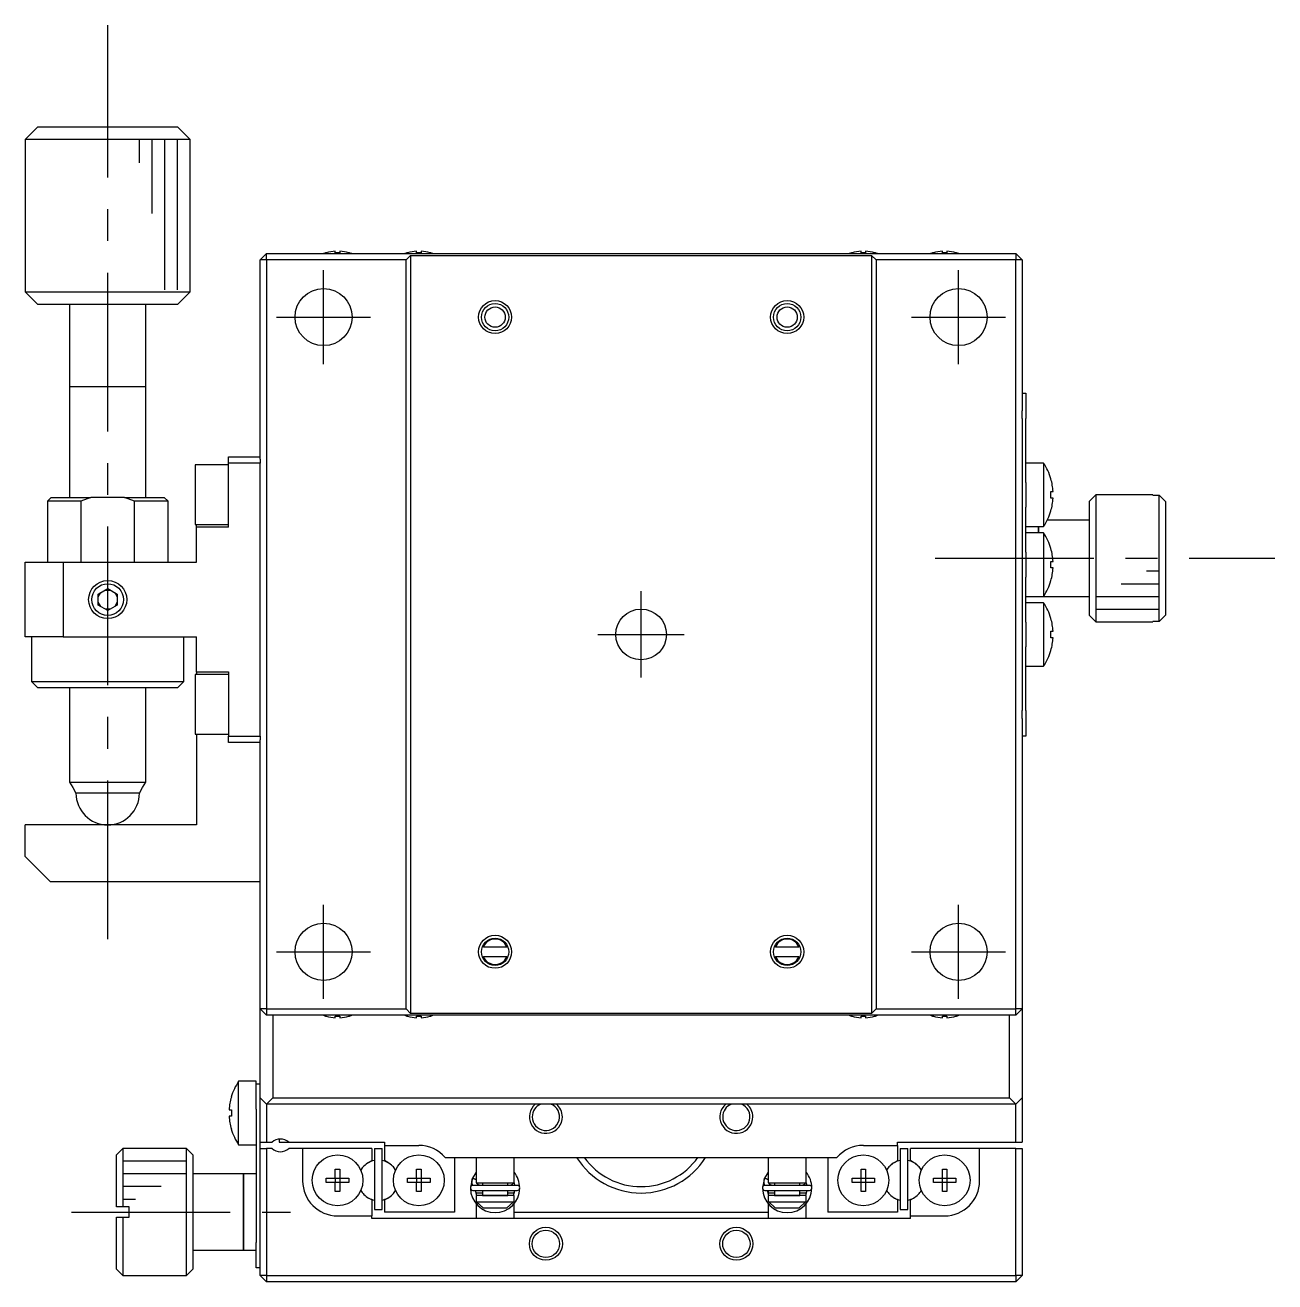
# Model space of a CAD drawing. Extents: x -216 to 381, y 30 to 513.
# Drawn here: x 282.6 to 381, y 233.8 to 332.8 of the extents above; entities that cross this region are included whole.
import ezdxf

# ---------------------------------------------------------------- set-up
doc = ezdxf.new("R2010")
doc.units = 0
doc.header["$LTSCALE"] = 10
doc.linetypes.add('CENTER', pattern=[2, 1.25, -0.25, 0.25, -0.25])
doc.layers.get('0').update_dxf_attribs({"linetype": 'CONTINUOUS'})
doc.layers.add('CENTER', color=1, linetype='CENTER')

msp = doc.modelspace()

# ---------------------------------------------------------------- linework, layer by layer
at = {"color": 7, "linetype": 'CONTINUOUS'}
for p, q in [((283.636778, 324.799082), (282.636778, 323.799082)), ((283.636778, 324.799082), (294.636778, 324.799082)), ((295.636778, 323.799082), (294.636778, 324.799082)), ((295.636778, 323.799082), (282.636778, 323.799082)), ((282.636778, 323.799082), (282.636778, 311.799082)), ((295.636778, 311.799082), (295.636778, 323.799082)), ((306.350416, 314.868604), (306.348162, 314.873227)), ((307.056778, 314.868604), (307.056778, 314.988941)), ((307.416778, 314.868604), (307.056778, 314.868604)), ((307.416778, 314.988941), (307.416778, 314.868604)), ((308.125394, 314.873227), (308.123139, 314.868604)), ((312.750416, 314.868604), (312.748162, 314.873227)), ((313.456778, 314.868604), (313.456778, 314.988941)), ((313.816778, 314.868604), (313.456778, 314.868604)), ((313.816778, 314.988941), (313.816778, 314.868604)), ((314.525394, 314.873227), (314.523139, 314.868604)), ((347.750416, 314.868604), (347.748162, 314.873227)), ((348.456778, 314.868604), (348.456778, 314.988941)), ((348.816778, 314.868604), (348.456778, 314.868604)), ((348.816778, 314.988941), (348.816778, 314.868604)), ((349.525394, 314.873227), (349.523139, 314.868604)), ((354.150416, 314.868604), (354.148162, 314.873227)), ((354.856778, 314.868604), (354.856778, 314.988941)), ((355.216778, 314.868604), (354.856778, 314.868604)), ((355.216778, 314.988941), (355.216778, 314.868604)), ((355.925394, 314.873227), (355.923139, 314.868604)), ((301.636778, 314.799082), (301.136778, 314.299082)), ((301.636778, 314.299082), (301.136778, 314.299082)), ((301.136778, 298.599082), (301.136778, 314.299082)), ((301.636778, 314.799082), (360.636778, 314.799083)), ((301.636778, 314.299082), (301.636778, 314.799082)), ((312.636778, 314.299082), (301.636778, 314.299082)), ((301.636778, 314.299082), (301.636778, 255.299082)), ((312.636778, 314.299082), (312.986778, 314.649082)), ((312.636778, 255.299082), (312.636778, 314.299082)), ((312.986778, 314.649082), (349.286778, 314.649083)), ((312.986778, 314.649082), (312.986778, 254.949082)), ((349.286778, 314.649083), (349.636778, 314.299083)), ((349.286778, 314.649083), (349.286778, 254.949083)), ((360.636778, 314.299083), (349.636778, 314.299083)), ((349.636778, 314.299083), (349.636778, 255.299083)), ((360.636778, 314.799083), (360.636778, 314.299083)), ((361.136778, 314.299083), (360.636778, 314.799083)), ((360.636778, 255.299083), (360.636778, 314.299083)), ((361.136778, 314.299083), (360.636778, 314.299083)), ((361.136778, 314.299083), (361.136778, 302.423582)), ((282.636778, 311.799082), (282.637044, 311.799082)), ((282.636778, 311.799082), (283.636778, 310.799082)), ((282.637044, 311.799082), (295.636778, 311.799082)), ((294.636778, 310.799082), (295.636778, 311.799082)), ((294.636778, 310.799082), (283.637003, 310.799082)), ((286.136778, 310.799082), (286.136778, 304.299082)), ((292.136778, 304.299082), (292.136778, 310.799082)), ((292.136783, 304.299082), (286.136773, 304.299082)), ((286.136778, 304.304082), (286.136778, 304.299082)), ((286.136778, 304.299082), (286.136778, 304.294082)), ((286.136778, 304.299082), (286.136778, 295.599102)), ((292.136778, 304.299082), (292.136778, 304.304082)), ((292.136778, 304.294082), (292.136778, 304.299082)), ((292.136778, 295.599102), (292.136778, 304.299082)), ((361.136778, 303.799083), (361.436778, 303.799083)), ((361.436778, 303.799083), (361.436778, 301.799083)), ((361.136778, 301.799083), (361.136778, 302.423582)), ((361.136778, 301.799083), (361.136778, 278.799083)), ((361.436778, 296.778878), (361.436778, 301.799083)), ((296.036778, 298.149082), (296.036778, 293.449082)), ((298.636778, 298.149082), (296.036778, 298.149082)), ((298.636778, 298.299082), (298.636778, 298.799082)), ((298.636778, 298.799082), (301.136778, 298.799082)), ((298.636778, 293.251555), (298.636778, 298.299082)), ((301.136778, 298.299082), (298.636778, 298.299082)), ((301.136778, 298.599082), (301.136778, 298.299082)), ((301.136778, 276.799082), (301.136778, 298.299082)), ((362.828435, 298.299083), (361.436778, 298.299083)), ((362.828435, 298.299083), (362.828435, 295.799083)), ((363.399358, 297.057672), (363.406213, 297.061015)), ((361.436778, 296.778878), (361.436778, 295.799083)), ((363.399358, 296.059083), (363.57173, 296.059083)), ((363.399358, 295.539083), (363.399358, 296.059083)), ((284.686778, 295.599082), (284.386778, 295.299082)), ((287.015457, 295.299082), (284.386778, 295.299082)), ((284.386778, 295.299082), (284.386778, 290.499082)), ((284.686778, 295.599082), (287.817687, 295.599082)), ((284.686778, 295.599082), (286.136778, 295.599082)), ((287.817687, 295.599082), (287.015457, 295.299082)), ((287.015457, 295.299082), (287.015457, 290.499082)), ((290.455868, 295.599082), (287.817687, 295.599082)), ((290.455868, 295.599082), (293.586778, 295.599082)), ((291.258098, 295.299082), (290.455868, 295.599082)), ((293.886778, 295.299082), (291.258098, 295.299082)), ((291.258098, 290.499082), (291.258098, 295.299082)), ((292.136778, 295.599082), (293.586778, 295.599082)), ((293.886778, 295.299082), (293.586778, 295.599082)), ((293.886778, 290.499082), (293.886778, 295.299082)), ((361.436778, 295.799083), (361.436778, 294.819287)), ((362.828435, 295.799083), (362.828435, 293.299083)), ((363.57173, 295.539083), (363.399358, 295.539083)), ((366.936778, 295.799083), (366.436778, 295.299083)), ((366.436778, 286.299083), (366.436778, 295.299083)), ((366.936778, 295.799083), (366.936778, 285.799083)), ((371.436778, 295.799083), (366.936778, 295.799083)), ((371.436778, 295.799083), (371.436778, 295.783057)), ((371.436778, 295.783057), (371.936778, 295.783057)), ((371.936778, 285.815108), (371.936778, 295.783057)), ((371.936778, 295.783057), (372.436778, 295.281269)), ((372.436778, 295.281269), (372.436778, 286.316896)), ((361.436778, 291.278878), (361.436778, 294.819287)), ((363.406213, 294.53715), (363.399358, 294.540493)), ((296.036778, 293.449082), (298.636778, 293.449082)), ((296.136778, 293.280927), (296.136778, 293.449082)), ((296.136778, 293.280927), (298.636778, 293.280927)), ((296.136778, 293.251555), (296.136778, 293.280927)), ((296.136778, 290.499082), (296.136778, 293.251555)), ((298.636778, 293.251555), (296.136778, 293.251555)), ((361.436778, 293.299083), (362.828435, 293.299083)), ((362.436778, 293.299083), (362.436778, 292.799083)), ((362.436778, 292.799083), (362.436778, 293.299083)), ((366.436778, 293.799083), (363.117906, 293.799083)), ((362.828435, 292.799083), (361.436778, 292.799083)), ((362.828435, 292.799083), (362.828435, 290.299083)), ((361.436778, 291.278878), (361.436778, 290.299083)), ((363.399358, 291.557672), (363.406213, 291.561015)), ((282.636778, 284.599082), (282.636778, 290.499082)), ((282.636778, 290.499082), (285.636778, 290.499082)), ((285.636778, 290.499082), (285.636778, 284.599082)), ((285.636778, 290.499082), (296.136778, 290.499082)), ((361.436778, 290.299083), (361.436778, 289.319287)), ((362.828435, 290.299083), (362.828435, 287.799083)), ((363.399358, 290.559083), (363.57173, 290.559083)), ((363.399358, 290.039083), (363.399358, 290.559083)), ((361.436778, 285.778878), (361.436778, 289.319287)), ((363.57173, 290.039083), (363.399358, 290.039083)), ((288.386778, 287.982095), (289.136778, 288.415108)), ((288.386778, 287.750044), (288.587739, 288.098121)), ((288.935816, 288.299082), (289.337739, 288.299082)), ((289.136778, 288.415108), (289.886778, 287.982095)), ((289.685816, 288.098121), (289.886778, 287.750044)), ((363.406213, 289.03715), (363.399358, 289.040493)), ((288.386778, 287.11607), (288.386778, 287.982095)), ((288.587739, 287.000044), (288.386778, 287.348121)), ((289.136778, 286.683057), (288.386778, 287.11607)), ((289.886778, 287.11607), (289.136778, 286.683057)), ((289.886778, 287.348121), (289.685816, 287.000044)), ((289.886778, 287.982095), (289.886778, 287.11607)), ((361.436778, 287.799083), (362.828435, 287.799083)), ((362.828435, 287.299083), (361.436778, 287.299083)), ((362.828435, 287.799083), (366.436778, 287.799083)), ((362.828435, 287.299083), (362.828435, 284.799083)), ((289.337739, 286.799082), (288.935816, 286.799082)), ((366.436778, 286.299083), (366.936778, 285.799083)), ((372.436778, 286.316896), (371.936778, 285.815108)), ((361.436778, 285.778878), (361.436778, 284.799083)), ((363.399358, 286.057672), (363.406213, 286.061015)), ((366.936778, 285.799083), (371.436778, 285.799083)), ((371.936778, 285.815108), (371.436778, 285.815108)), ((371.436778, 285.815108), (371.436778, 285.799083)), ((285.636778, 284.599082), (282.636778, 284.599082)), ((283.136778, 284.599082), (283.136778, 281.099082)), ((285.636778, 284.599082), (296.136778, 284.599082)), ((295.136778, 281.099082), (295.136778, 284.599082)), ((296.136778, 281.84661), (296.136778, 284.599082)), ((361.436778, 284.799083), (361.436778, 283.819287)), ((362.828435, 284.799083), (362.828435, 282.299083)), ((363.399358, 285.059083), (363.57173, 285.059083)), ((363.399358, 284.539083), (363.399358, 285.059083)), ((363.57173, 284.539083), (363.399358, 284.539083)), ((361.436778, 278.799083), (361.436778, 283.819287)), ((363.406213, 283.53715), (363.399358, 283.540493)), ((361.436778, 282.299083), (362.828435, 282.299083)), ((296.036778, 281.649082), (296.036778, 276.949082)), ((298.636778, 281.649082), (296.036778, 281.649082)), ((296.136778, 281.84661), (298.636778, 281.84661)), ((296.136778, 281.817238), (296.136778, 281.84661)), ((298.636778, 281.817238), (296.136778, 281.817238)), ((296.136778, 281.817238), (296.136778, 281.649082)), ((298.636778, 281.84661), (298.636778, 276.799082)), ((283.136778, 281.099082), (295.136778, 281.099082)), ((283.136778, 281.099082), (283.636778, 280.599082)), ((294.636778, 280.599082), (283.636778, 280.599082)), ((286.136778, 280.599063), (286.136778, 273.165108)), ((292.136778, 273.165108), (292.136778, 280.599063)), ((294.636778, 280.599082), (295.136778, 281.099082)), ((361.136778, 278.174583), (361.136778, 278.799083)), ((361.436778, 278.799083), (361.436778, 276.799083)), ((361.136778, 278.174583), (361.136778, 255.299083)), ((296.036778, 276.949082), (298.636778, 276.949082)), ((296.136778, 276.949082), (296.136778, 269.799082)), ((298.636778, 276.799082), (301.136778, 276.799082)), ((298.636778, 276.299082), (298.636778, 276.799082)), ((301.136778, 276.299082), (298.636778, 276.299082)), ((301.136778, 276.799082), (301.136778, 276.499082)), ((301.136778, 255.299082), (301.136778, 276.499082)), ((361.436778, 276.799083), (361.136778, 276.799083)), ((286.136778, 273.165108), (286.386778, 272.732095)), ((286.136901, 273.165108), (292.136778, 273.165108)), ((286.386778, 272.732095), (286.636778, 272.299082)), ((291.636778, 272.299082), (286.63688, 272.299082)), ((291.636778, 272.299082), (291.886778, 272.732095)), ((291.886778, 272.732095), (292.136778, 273.165108)), ((296.136778, 269.799082), (282.636778, 269.799082)), ((282.636778, 267.299082), (282.636778, 269.799082)), ((282.636778, 267.299082), (284.636778, 265.299082)), ((301.136778, 265.299082), (284.636778, 265.299082)), ((318.720262, 260.199082), (318.638388, 260.199082)), ((318.638388, 259.399082), (318.720262, 259.399082)), ((318.720262, 260.199082), (320.553293, 260.199082)), ((320.553293, 259.399082), (318.720262, 259.399082)), ((320.635167, 260.199082), (320.553293, 260.199082)), ((320.553293, 259.399082), (320.635167, 259.399082)), ((341.720262, 260.199083), (341.638388, 260.199083)), ((341.638388, 259.399083), (341.720262, 259.399083)), ((341.720262, 260.199083), (343.553293, 260.199083)), ((343.553293, 259.399083), (341.720262, 259.399083)), ((343.635167, 260.199083), (343.553293, 260.199083)), ((343.553293, 259.399083), (343.635167, 259.399083)), ((301.136778, 248.299082), (301.136778, 255.299082)), ((301.636778, 255.299082), (301.136778, 255.299082)), ((301.136778, 255.299082), (301.636778, 254.799082)), ((301.636778, 255.299082), (312.636778, 255.299082)), ((301.636778, 255.299082), (301.636778, 254.799082)), ((360.636778, 254.799083), (301.636778, 254.799082)), ((302.136778, 254.799082), (302.136778, 248.299082)), ((306.348162, 254.724938), (306.350416, 254.729561)), ((307.056778, 254.729561), (307.416778, 254.729561)), ((307.056778, 254.609224), (307.056778, 254.729561)), ((307.416778, 254.729561), (307.416778, 254.609224)), ((308.123139, 254.729561), (308.125394, 254.724938)), ((312.986778, 254.949082), (312.636778, 255.299082)), ((312.748162, 254.724938), (312.750416, 254.729561)), ((349.286778, 254.949083), (312.986778, 254.949082)), ((313.456778, 254.729561), (313.816778, 254.729561)), ((313.456778, 254.609224), (313.456778, 254.729561)), ((313.816778, 254.729561), (313.816778, 254.609224)), ((314.523139, 254.729561), (314.525394, 254.724938)), ((347.748162, 254.724938), (347.750416, 254.729561)), ((348.456778, 254.729561), (348.816778, 254.729561)), ((348.456778, 254.609224), (348.456778, 254.729561)), ((348.816778, 254.729561), (348.816778, 254.609224)), ((349.636778, 255.299083), (349.286778, 254.949083)), ((349.523139, 254.729561), (349.525394, 254.724938)), ((349.636778, 255.299083), (360.636778, 255.299083)), ((354.148162, 254.724938), (354.150416, 254.729561)), ((354.856778, 254.729561), (355.216778, 254.729561)), ((354.856778, 254.609224), (354.856778, 254.729561)), ((355.216778, 254.729561), (355.216778, 254.609224)), ((355.923139, 254.729561), (355.925394, 254.724938)), ((360.136778, 248.299083), (360.136778, 254.799083)), ((361.136778, 255.299083), (360.636778, 255.299083)), ((360.636778, 254.799083), (360.636778, 255.299083)), ((360.636778, 254.799083), (361.136778, 255.299083)), ((361.136778, 255.299083), (361.136778, 248.299083)), ((299.44512, 244.599082), (299.44512, 249.599082)), ((300.836778, 249.599082), (299.44512, 249.599082)), ((300.836778, 249.399082), (300.836778, 249.599082)), ((300.836778, 247.399082), (300.836778, 249.399082)), ((300.836778, 249.399082), (301.136778, 249.399082)), ((298.867342, 248.361015), (298.874197, 248.357672)), ((301.136778, 244.799082), (301.136778, 248.299082)), ((301.136778, 248.299082), (301.636778, 247.799082)), ((301.636778, 247.799082), (302.136778, 248.299082)), ((360.636778, 247.799083), (301.636778, 247.799082)), ((301.636778, 247.799082), (301.636778, 244.799082)), ((302.136778, 248.299082), (360.136778, 248.299083)), ((360.136778, 248.299083), (360.636778, 247.799083)), ((360.636778, 247.799083), (361.136778, 248.299083)), ((360.636778, 244.799083), (360.636778, 247.799083)), ((361.136778, 248.299083), (361.136778, 244.799083)), ((298.701825, 247.359082), (298.874197, 247.359082)), ((298.874197, 246.839082), (298.701825, 246.839082)), ((298.874197, 247.359082), (298.874197, 246.839082)), ((300.836778, 247.399082), (300.836778, 236.899082)), ((298.874197, 245.840493), (298.867342, 245.83715)), ((299.44512, 244.599082), (300.836778, 244.599082)), ((301.136778, 244.299082), (301.136778, 244.799082)), ((301.136778, 244.799082), (301.636778, 244.799082)), ((301.636778, 244.799082), (302.07534, 244.799082)), ((302.636778, 245.04407), (302.636778, 244.799083)), ((302.636778, 244.799083), (303.39769, 244.799083)), ((303.398215, 244.799082), (310.936778, 244.799082)), ((310.936778, 244.799082), (310.936778, 244.549082)), ((310.936778, 244.549082), (313.636778, 244.549082)), ((310.936778, 244.549082), (310.936778, 243.349888)), ((348.636778, 244.549083), (351.336778, 244.549083)), ((351.336778, 244.799083), (360.636778, 244.799083)), ((351.336778, 244.549083), (351.336778, 244.799083)), ((351.336778, 244.549083), (351.336778, 243.349888)), ((360.636778, 244.799083), (361.136778, 244.799083)), ((290.336778, 244.299082), (289.836778, 243.799082)), ((289.836778, 239.699082), (289.836778, 243.799082)), ((290.336778, 244.299082), (290.336778, 239.699082)), ((295.336778, 244.299082), (290.336778, 244.299082)), ((295.336778, 239.299082), (295.336778, 244.299082)), ((295.836778, 243.799082), (295.336778, 244.299082)), ((295.836778, 243.799082), (295.836778, 239.299082)), ((301.136778, 234.299082), (301.136778, 244.299082)), ((301.136778, 244.299082), (301.636778, 244.299082)), ((301.636778, 244.299082), (301.636778, 234.299082)), ((302.07534, 244.299082), (301.636778, 244.299082)), ((304.486778, 244.299082), (303.398215, 244.299082)), ((304.486778, 244.299082), (304.486778, 241.749082)), ((309.936778, 244.299082), (304.486778, 244.299082)), ((309.936778, 244.299082), (309.936778, 243.349888)), ((310.136778, 244.299082), (310.736778, 244.299082)), ((310.136778, 244.299082), (310.136778, 239.499082)), ((310.736778, 239.499082), (310.736778, 244.299082)), ((315.71584, 243.599082), (346.557715, 243.599083)), ((316.436778, 243.599082), (316.436778, 239.299082)), ((318.136778, 243.599082), (318.136778, 241.599082)), ((321.136778, 241.599082), (321.136778, 243.599082)), ((341.136778, 243.599083), (341.136778, 241.599083)), ((344.136778, 241.599083), (344.136778, 243.599083)), ((345.836778, 243.599083), (345.836778, 239.299083)), ((351.536778, 244.299083), (352.136778, 244.299083)), ((351.536778, 244.299083), (351.536778, 239.499083)), ((352.136778, 239.499083), (352.136778, 244.299083)), ((352.336778, 243.349888), (352.336778, 244.299083)), ((357.786778, 244.299083), (352.336778, 244.299083)), ((357.786778, 241.749083), (357.786778, 244.299083)), ((360.636778, 244.299083), (357.786778, 244.299083)), ((360.636778, 234.299083), (360.636778, 244.299083)), ((360.636778, 244.299083), (361.136778, 244.299083)), ((361.136778, 244.299083), (361.136778, 234.299083)), ((307.056778, 242.685444), (307.416778, 242.685444)), ((307.056778, 241.979082), (307.056778, 242.685444)), ((307.416778, 242.685444), (307.416778, 241.979082)), ((309.676682, 243.199722), (309.936778, 243.349888)), ((311.196873, 243.199722), (310.936778, 243.349888)), ((313.456778, 242.685444), (313.816778, 242.685444)), ((313.456778, 241.979082), (313.456778, 242.685444)), ((313.816778, 242.685444), (313.816778, 241.979082)), ((348.456778, 242.685444), (348.816778, 242.685444)), ((348.456778, 241.979083), (348.456778, 242.685444)), ((348.816778, 242.685444), (348.816778, 241.979083)), ((351.076682, 243.199722), (351.336778, 243.349888)), ((352.596873, 243.199722), (352.336778, 243.349888)), ((354.856778, 242.685444), (355.216778, 242.685444)), ((354.856778, 241.979083), (354.856778, 242.685444)), ((355.216778, 242.685444), (355.216778, 241.979083)), ((299.836778, 242.299082), (295.836778, 242.299082)), ((299.836778, 239.299082), (299.836778, 242.299082)), ((299.836778, 242.299082), (299.836778, 236.299082)), ((300.836778, 242.299082), (299.836778, 242.299082)), ((306.350416, 241.979082), (307.056778, 241.979082)), ((306.350416, 241.619082), (306.350416, 241.979082)), ((307.056778, 241.619082), (306.350416, 241.619082)), ((307.06715, 241.96871), (307.056778, 241.979082)), ((307.06715, 241.629455), (307.056778, 241.619082)), ((307.056778, 240.912721), (307.056778, 241.619082)), ((307.06715, 241.96871), (307.406405, 241.96871)), ((307.06715, 241.629455), (307.06715, 241.96871)), ((307.406405, 241.629455), (307.06715, 241.629455)), ((307.406405, 241.96871), (307.416778, 241.979082)), ((307.406405, 241.96871), (307.406405, 241.629455)), ((307.406405, 241.629455), (307.416778, 241.619082)), ((307.416778, 241.979082), (308.123139, 241.979082)), ((307.416778, 241.619082), (307.416778, 240.912721)), ((308.123139, 241.619082), (307.416778, 241.619082)), ((308.123139, 241.979082), (308.123139, 241.619082)), ((312.750416, 241.619082), (312.750416, 241.979082)), ((312.750416, 241.979082), (313.456778, 241.979082)), ((313.456778, 241.619082), (312.750416, 241.619082)), ((313.46715, 241.96871), (313.456778, 241.979082)), ((313.46715, 241.629455), (313.456778, 241.619082)), ((313.456778, 240.912721), (313.456778, 241.619082)), ((313.46715, 241.629455), (313.46715, 241.96871)), ((313.46715, 241.96871), (313.806405, 241.96871)), ((313.806405, 241.629455), (313.46715, 241.629455)), ((313.806405, 241.96871), (313.816778, 241.979082)), ((313.806405, 241.96871), (313.806405, 241.629455)), ((313.806405, 241.629455), (313.816778, 241.619082)), ((313.816778, 241.979082), (314.523139, 241.979082)), ((314.523139, 241.619082), (313.816778, 241.619082)), ((313.816778, 241.619082), (313.816778, 240.912721)), ((314.523139, 241.979082), (314.523139, 241.619082)), ((317.862014, 241.992475), (317.693122, 241.226671)), ((317.794272, 241.732967), (317.793192, 241.698741)), ((317.793192, 241.698741), (317.793824, 241.664505)), ((317.793824, 241.664505), (317.796167, 241.630342)), ((317.797061, 241.767099), (317.794272, 241.732967)), ((317.796167, 241.630342), (317.800214, 241.596336)), ((317.801554, 241.801054), (317.797061, 241.767099)), ((317.800214, 241.596336), (317.805956, 241.56257)), ((317.807739, 241.834749), (317.801554, 241.801054)), ((317.805956, 241.56257), (317.813378, 241.529126)), ((317.815602, 241.8681), (317.807739, 241.834749)), ((317.825125, 241.901027), (317.815602, 241.8681)), ((317.836284, 241.933447), (317.825125, 241.901027)), ((317.848338, 241.963614), (317.836284, 241.933447)), ((317.848053, 241.962263), (317.848674, 241.964222)), ((317.848674, 241.964222), (317.850419, 241.965696)), ((318.136655, 242.435114), (317.849196, 241.963169)), ((317.850419, 241.965696), (317.853278, 241.966676)), ((317.853115, 241.97227), (317.854503, 241.973339)), ((317.853278, 241.966676), (317.857233, 241.967155)), ((317.854503, 241.973339), (318.136802, 241.874125)), ((317.857233, 241.967155), (317.862258, 241.967131)), ((317.862258, 241.967131), (317.868321, 241.966604)), ((317.868321, 241.966604), (317.875386, 241.965576)), ((317.875386, 241.965576), (317.883407, 241.964055)), ((317.883407, 241.964055), (317.892335, 241.962049)), ((317.892335, 241.962049), (317.902112, 241.959572)), ((317.902112, 241.959572), (317.912678, 241.95664)), ((317.912678, 241.95664), (317.923966, 241.953269)), ((317.923966, 241.953269), (317.935906, 241.949483)), ((317.935906, 241.949483), (317.948422, 241.945304)), ((317.948422, 241.945304), (317.961435, 241.940758)), ((317.961435, 241.940758), (317.974865, 241.935875)), ((317.974865, 241.935875), (317.988626, 241.930685)), ((317.988626, 241.930685), (318.002633, 241.925221)), ((318.002633, 241.925221), (318.016796, 241.919516)), ((318.016796, 241.919516), (318.031028, 241.913607)), ((318.031028, 241.913607), (318.045238, 241.907531)), ((318.045238, 241.907531), (318.059339, 241.901326)), ((318.059339, 241.901326), (318.07324, 241.895031)), ((318.07324, 241.895031), (318.086854, 241.888685)), ((318.086854, 241.888685), (318.100097, 241.882329)), ((318.100097, 241.882329), (318.112885, 241.876002)), ((318.112885, 241.876002), (318.125138, 241.869744)), ((318.125138, 241.869744), (318.136778, 241.863595)), ((318.136778, 241.599082), (321.136778, 241.599082)), ((318.20018, 241.595516), (318.198949, 241.599061)), ((318.205564, 241.581469), (318.20018, 241.595516)), ((318.211649, 241.567716), (318.205564, 241.581469)), ((318.218418, 241.554292), (318.211649, 241.567716)), ((318.636778, 241.599082), (318.636778, 241.394082)), ((320.636778, 241.394082), (320.636778, 241.599082)), ((321.058945, 241.561634), (321.051851, 241.548329)), ((321.065357, 241.575283), (321.058945, 241.561634)), ((321.071071, 241.589241), (321.065357, 241.575283)), ((321.074605, 241.599057), (321.071071, 241.589241)), ((321.137061, 241.610728), (321.140177, 241.599249)), ((321.140177, 241.599249), (321.180467, 241.394125)), ((321.425503, 241.962263), (321.424739, 241.961943)), ((321.424795, 241.964343), (321.425217, 241.963614)), ((321.425002, 241.959793), (321.425503, 241.962263)), ((321.425217, 241.963614), (321.425503, 241.962263)), ((321.439944, 241.926144), (321.425217, 241.963614)), ((321.440954, 241.923316), (321.439944, 241.926144)), ((321.44167, 241.921287), (321.440954, 241.923316)), ((321.443179, 241.916943), (321.44167, 241.921287)), ((321.443491, 241.916031), (321.443179, 241.916943)), ((321.444247, 241.913809), (321.443491, 241.916031)), ((321.444594, 241.912779), (321.444247, 241.913809)), ((321.444983, 241.91162), (321.444594, 241.912779)), ((321.445313, 241.910631), (321.444983, 241.91162)), ((321.445721, 241.909401), (321.445313, 241.910631)), ((321.446023, 241.908486), (321.445721, 241.909401)), ((321.446451, 241.907182), (321.446023, 241.908486)), ((321.446916, 241.905754), (321.446451, 241.907182)), ((321.447216, 241.904825), (321.446916, 241.905754)), ((340.853345, 241.972775), (340.693122, 241.226671)), ((340.794272, 241.732967), (340.793192, 241.698741)), ((340.793192, 241.698741), (340.793824, 241.664505)), ((340.793824, 241.664505), (340.796167, 241.630342)), ((340.797061, 241.767099), (340.794272, 241.732967)), ((340.796167, 241.630342), (340.800214, 241.596336)), ((340.801554, 241.801054), (340.797061, 241.767099)), ((340.800214, 241.596336), (340.805956, 241.56257)), ((340.807739, 241.834749), (340.801554, 241.801054)), ((340.805956, 241.56257), (340.813378, 241.529126)), ((340.815602, 241.8681), (340.807739, 241.834749)), ((340.825125, 241.901027), (340.815602, 241.8681)), ((340.836284, 241.933447), (340.825125, 241.901027)), ((340.848338, 241.963614), (340.836284, 241.933447)), ((340.848053, 241.962263), (340.848674, 241.964222)), ((340.848674, 241.964222), (340.850419, 241.965696)), ((341.136655, 242.435114), (340.849196, 241.963169)), ((340.850419, 241.965696), (340.853278, 241.966676)), ((340.853115, 241.97227), (341.136802, 241.874125)), ((340.853278, 241.966676), (340.857233, 241.967155)), ((340.862014, 241.992475), (340.853345, 241.972775)), ((340.857233, 241.967155), (340.862258, 241.967131)), ((340.862258, 241.967131), (340.868321, 241.966604)), ((340.868321, 241.966604), (340.875386, 241.965576)), ((340.875386, 241.965576), (340.883407, 241.964055)), ((340.883407, 241.964055), (340.892335, 241.962049)), ((340.892335, 241.962049), (340.902112, 241.959572)), ((340.902112, 241.959572), (340.912678, 241.95664)), ((340.912678, 241.95664), (340.923966, 241.953269)), ((340.923966, 241.953269), (340.935906, 241.949483)), ((340.935906, 241.949483), (340.948422, 241.945304)), ((340.948422, 241.945304), (340.961435, 241.940758)), ((340.961435, 241.940758), (340.974865, 241.935875)), ((340.974865, 241.935875), (340.988626, 241.930685)), ((340.988626, 241.930685), (341.002633, 241.925221)), ((341.002633, 241.925221), (341.016796, 241.919516)), ((341.016796, 241.919516), (341.031028, 241.913607)), ((341.031028, 241.913607), (341.045238, 241.907531)), ((341.045238, 241.907531), (341.059339, 241.901326)), ((341.059339, 241.901326), (341.07324, 241.895031)), ((341.07324, 241.895031), (341.086854, 241.888685)), ((341.086854, 241.888685), (341.100097, 241.882329)), ((341.100097, 241.882329), (341.112885, 241.876002)), ((341.112885, 241.876002), (341.125138, 241.869744)), ((341.125138, 241.869744), (341.136778, 241.863595)), ((341.136778, 241.599083), (344.136778, 241.599083)), ((341.20018, 241.595516), (341.198949, 241.599061)), ((341.205564, 241.581469), (341.20018, 241.595516)), ((341.211649, 241.567716), (341.205564, 241.581469)), ((341.218418, 241.554292), (341.211649, 241.567716)), ((341.636778, 241.599083), (341.636778, 241.394083)), ((343.636778, 241.394083), (343.636778, 241.599083)), ((344.058945, 241.561634), (344.051851, 241.548329)), ((344.065357, 241.575283), (344.058945, 241.561634)), ((344.071071, 241.589241), (344.065357, 241.575283)), ((344.074605, 241.599057), (344.071071, 241.589241)), ((344.137061, 241.610728), (344.140177, 241.599249)), ((344.140177, 241.599249), (344.180467, 241.394125)), ((344.425503, 241.962263), (344.424739, 241.961943)), ((344.424795, 241.964343), (344.425217, 241.963614)), ((344.425002, 241.959793), (344.425503, 241.962263)), ((344.425217, 241.963614), (344.425503, 241.962263)), ((344.439944, 241.926144), (344.425217, 241.963614)), ((344.440954, 241.923316), (344.439944, 241.926144)), ((344.44167, 241.921287), (344.440954, 241.923316)), ((344.443179, 241.916943), (344.44167, 241.921287)), ((344.443491, 241.916031), (344.443179, 241.916943)), ((344.444247, 241.913809), (344.443491, 241.916031)), ((344.444594, 241.912779), (344.444247, 241.913809)), ((344.444983, 241.91162), (344.444594, 241.912779)), ((344.445313, 241.910631), (344.444983, 241.91162)), ((344.445721, 241.909401), (344.445313, 241.910631)), ((344.446023, 241.908486), (344.445721, 241.909401)), ((344.446451, 241.907182), (344.446023, 241.908486)), ((344.446916, 241.905754), (344.446451, 241.907182)), ((344.447216, 241.904825), (344.446916, 241.905754)), ((347.750416, 241.619083), (347.750416, 241.979083)), ((347.750416, 241.979083), (348.456778, 241.979083)), ((348.456778, 241.619083), (347.750416, 241.619083)), ((348.46715, 241.96871), (348.456778, 241.979083)), ((348.46715, 241.629455), (348.456778, 241.619083)), ((348.456778, 240.912721), (348.456778, 241.619083)), ((348.46715, 241.629455), (348.46715, 241.96871)), ((348.46715, 241.96871), (348.806405, 241.96871)), ((348.806405, 241.629455), (348.46715, 241.629455)), ((348.806405, 241.96871), (348.816778, 241.979083)), ((348.806405, 241.96871), (348.806405, 241.629455)), ((348.806405, 241.629455), (348.816778, 241.619083)), ((348.816778, 241.979083), (349.523139, 241.979083)), ((348.816778, 241.619083), (348.816778, 240.912721)), ((349.523139, 241.619083), (348.816778, 241.619083)), ((349.523139, 241.979083), (349.523139, 241.619083)), ((354.150416, 241.619083), (354.150416, 241.979083)), ((354.150416, 241.979083), (354.856778, 241.979083)), ((354.856778, 241.619083), (354.150416, 241.619083)), ((354.86715, 241.96871), (354.856778, 241.979083)), ((354.86715, 241.629455), (354.856778, 241.619083)), ((354.856778, 240.912721), (354.856778, 241.619083)), ((354.86715, 241.629455), (354.86715, 241.96871)), ((354.86715, 241.96871), (355.206405, 241.96871)), ((355.206405, 241.629455), (354.86715, 241.629455)), ((355.206405, 241.96871), (355.216778, 241.979083)), ((355.206405, 241.96871), (355.206405, 241.629455)), ((355.206405, 241.629455), (355.216778, 241.619083)), ((355.216778, 241.979083), (355.923139, 241.979083)), ((355.216778, 241.619083), (355.216778, 240.912721)), ((355.923139, 241.619083), (355.216778, 241.619083)), ((355.923139, 241.979083), (355.923139, 241.619083)), ((307.416778, 240.912721), (307.056778, 240.912721)), ((313.816778, 240.912721), (313.456778, 240.912721)), ((317.813378, 241.529126), (317.822464, 241.496086)), ((317.822464, 241.496086), (317.833191, 241.463531)), ((317.833191, 241.463531), (317.845533, 241.431541)), ((317.845533, 241.431541), (317.859461, 241.400194)), ((317.859461, 241.400194), (317.863153, 241.392535)), ((321.386778, 241.394082), (317.886778, 241.394082)), ((317.886778, 241.004082), (321.386778, 241.004082)), ((318.201558, 240.598928), (318.093096, 241.00406)), ((318.636778, 240.799082), (318.136778, 240.799082)), ((318.136778, 240.799082), (318.136778, 240.788683)), ((318.136778, 240.788599), (318.136778, 240.788164)), ((318.136778, 240.788039), (318.136778, 240.787932)), ((318.136778, 240.787725), (318.136778, 240.787598)), ((318.136778, 240.787598), (318.136778, 240.78741)), ((321.136778, 240.599082), (318.136778, 240.599082)), ((318.136778, 240.599082), (318.136778, 240.099082)), ((318.636778, 240.599082), (318.136839, 240.599082)), ((318.225852, 241.541229), (318.218418, 241.554292)), ((318.23393, 241.52856), (318.225852, 241.541229)), ((318.24263, 241.516314), (318.23393, 241.52856)), ((318.251929, 241.504521), (318.24263, 241.516314)), ((318.261802, 241.493208), (318.251929, 241.504521)), ((318.272222, 241.482401), (318.261802, 241.493208)), ((318.283164, 241.472125), (318.272222, 241.482401)), ((318.294598, 241.462404), (318.283164, 241.472125)), ((318.306497, 241.453259), (318.294598, 241.462404)), ((318.318831, 241.44471), (318.306497, 241.453259)), ((318.331568, 241.436777), (318.318831, 241.44471)), ((318.344679, 241.429477), (318.331568, 241.436777)), ((318.35813, 241.422826), (318.344679, 241.429477)), ((318.371891, 241.416838), (318.35813, 241.422826)), ((318.385928, 241.411527), (318.371891, 241.416838)), ((318.400207, 241.406905), (318.385928, 241.411527)), ((318.414695, 241.40298), (318.400207, 241.406905)), ((318.429359, 241.399763), (318.414695, 241.40298)), ((318.444162, 241.39726), (318.429359, 241.399763)), ((318.459072, 241.395476), (318.444162, 241.39726)), ((318.474052, 241.394416), (318.459072, 241.395476)), ((318.488277, 241.394082), (318.474052, 241.394416)), ((318.636778, 241.004082), (318.636778, 240.599082)), ((320.636778, 240.599082), (318.636778, 240.599082)), ((318.636778, 240.599082), (320.636778, 240.599082)), ((320.636778, 240.599082), (320.636778, 241.004082)), ((321.136778, 240.799082), (320.636778, 240.799082)), ((321.136778, 240.599082), (320.636778, 240.599082)), ((320.791973, 241.394158), (320.785278, 241.394082)), ((320.806978, 241.394854), (320.791973, 241.394158)), ((320.821933, 241.396276), (320.806978, 241.394854)), ((320.836805, 241.398421), (320.821933, 241.396276)), ((320.851557, 241.401285), (320.836805, 241.398421)), ((320.866155, 241.404862), (320.851557, 241.401285)), ((320.880565, 241.409145), (320.866155, 241.404862)), ((320.894751, 241.414125), (320.880565, 241.409145)), ((320.908681, 241.419792), (320.894751, 241.414125)), ((320.92232, 241.426133), (320.908681, 241.419792)), ((320.935634, 241.433135), (320.92232, 241.426133)), ((320.948592, 241.440782), (320.935634, 241.433135)), ((320.961161, 241.449059), (320.948592, 241.440782)), ((320.973309, 241.457947), (320.961161, 241.449059)), ((320.985006, 241.467426), (320.973309, 241.457947)), ((320.996222, 241.477474), (320.985006, 241.467426)), ((321.006927, 241.488069), (320.996222, 241.477474)), ((321.017093, 241.499186), (321.006927, 241.488069)), ((321.026694, 241.510798), (321.017093, 241.499186)), ((321.035704, 241.52288), (321.026694, 241.510798)), ((321.044097, 241.5354), (321.035704, 241.52288)), ((321.051851, 241.548329), (321.044097, 241.5354)), ((321.180144, 241.004027), (321.072332, 240.598922)), ((321.136776, 241.004082), (321.136777, 240.799082)), ((321.136778, 240.788796), (321.136778, 240.799082)), ((321.136778, 240.788529), (321.136778, 240.78866)), ((321.136778, 240.788352), (321.136778, 240.788529)), ((321.136778, 240.788122), (321.136778, 240.788224)), ((321.136778, 240.788022), (321.136778, 240.788122)), ((321.136778, 240.787885), (321.136778, 240.788009)), ((321.136778, 240.787729), (321.136778, 240.787885)), ((321.136778, 240.787615), (321.136778, 240.787729)), ((321.136778, 240.787246), (321.136778, 240.787396)), ((321.136778, 240.099082), (321.136778, 240.599082)), ((340.813378, 241.529126), (340.822464, 241.496086)), ((340.822464, 241.496086), (340.833191, 241.463531)), ((340.833191, 241.463531), (340.845533, 241.431541)), ((340.845533, 241.431541), (340.859461, 241.400194)), ((340.859461, 241.400194), (340.863153, 241.392535)), ((344.386778, 241.394083), (340.886778, 241.394083)), ((340.886778, 241.004083), (344.386778, 241.004083)), ((341.201558, 240.598928), (341.093096, 241.00406)), ((341.136778, 241.004083), (341.136778, 240.799083)), ((341.636778, 240.799083), (341.136778, 240.799083)), ((341.136778, 240.799083), (341.136778, 240.788683)), ((341.136778, 240.7886), (341.136778, 240.788164)), ((341.136778, 240.788039), (341.136778, 240.787932)), ((341.136778, 240.787725), (341.136778, 240.787598)), ((341.136778, 240.787598), (341.136778, 240.78741)), ((344.136778, 240.599083), (341.136778, 240.599083)), ((341.136778, 240.599083), (341.136778, 240.099083)), ((341.636778, 240.599083), (341.136839, 240.599083)), ((341.225852, 241.541229), (341.218418, 241.554292)), ((341.23393, 241.52856), (341.225852, 241.541229)), ((341.24263, 241.516314), (341.23393, 241.52856)), ((341.251929, 241.504521), (341.24263, 241.516314)), ((341.261802, 241.493208), (341.251929, 241.504521)), ((341.272222, 241.482401), (341.261802, 241.493208)), ((341.283164, 241.472125), (341.272222, 241.482401)), ((341.294598, 241.462404), (341.283164, 241.472125)), ((341.306497, 241.453259), (341.294598, 241.462404)), ((341.318831, 241.44471), (341.306497, 241.453259)), ((341.331568, 241.436777), (341.318831, 241.44471)), ((341.344679, 241.429477), (341.331568, 241.436777)), ((341.35813, 241.422826), (341.344679, 241.429477)), ((341.371891, 241.416838), (341.35813, 241.422826)), ((341.385928, 241.411527), (341.371891, 241.416838)), ((341.400207, 241.406905), (341.385928, 241.411527)), ((341.414695, 241.40298), (341.400207, 241.406905)), ((341.429359, 241.399763), (341.414695, 241.40298)), ((341.444162, 241.39726), (341.429359, 241.399763)), ((341.459072, 241.395476), (341.444162, 241.39726)), ((341.474052, 241.394416), (341.459072, 241.395476)), ((341.488277, 241.394082), (341.474052, 241.394416)), ((341.636778, 241.004083), (341.636778, 240.599083)), ((343.636778, 240.599083), (341.636778, 240.599083)), ((341.636778, 240.599083), (343.636778, 240.599083)), ((343.636778, 240.599083), (343.636778, 241.004083)), ((344.136778, 240.799083), (343.636778, 240.799083)), ((344.136778, 240.599083), (343.636778, 240.599083)), ((343.791973, 241.394158), (343.785278, 241.394082)), ((343.806978, 241.394854), (343.791973, 241.394158)), ((343.821933, 241.396276), (343.806978, 241.394854)), ((343.836805, 241.398421), (343.821933, 241.396276)), ((343.851557, 241.401285), (343.836805, 241.398421)), ((343.866155, 241.404862), (343.851557, 241.401285)), ((343.880565, 241.409145), (343.866155, 241.404862)), ((343.894751, 241.414125), (343.880565, 241.409145)), ((343.908681, 241.419792), (343.894751, 241.414125)), ((343.92232, 241.426133), (343.908681, 241.419792)), ((343.935634, 241.433135), (343.92232, 241.426133)), ((343.948592, 241.440782), (343.935634, 241.433135)), ((343.961161, 241.449059), (343.948592, 241.440782)), ((343.973309, 241.457947), (343.961161, 241.449059)), ((343.985006, 241.467426), (343.973309, 241.457947)), ((343.996222, 241.477474), (343.985006, 241.467426)), ((344.006927, 241.488069), (343.996222, 241.477474)), ((344.017093, 241.499186), (344.006927, 241.488069)), ((344.026694, 241.510798), (344.017093, 241.499186)), ((344.035704, 241.52288), (344.026694, 241.510798)), ((344.044097, 241.5354), (344.035704, 241.52288)), ((344.051851, 241.548329), (344.044097, 241.5354)), ((344.180144, 241.004027), (344.072332, 240.598922)), ((344.136778, 240.788796), (344.136778, 240.799083)), ((344.136778, 240.788529), (344.136778, 240.78866)), ((344.136778, 240.788352), (344.136778, 240.788529)), ((344.136778, 240.788122), (344.136778, 240.788224)), ((344.136778, 240.788022), (344.136778, 240.788122)), ((344.136778, 240.787885), (344.136778, 240.788009)), ((344.136778, 240.787729), (344.136778, 240.787885)), ((344.136778, 240.787615), (344.136778, 240.787729)), ((344.136778, 240.787246), (344.136778, 240.787396)), ((344.136778, 240.099083), (344.136778, 240.599083)), ((348.816778, 240.912721), (348.456778, 240.912721)), ((355.216778, 240.912721), (354.856778, 240.912721)), ((290.336778, 239.699082), (289.836778, 239.699082)), ((290.836778, 239.699082), (290.336778, 239.699082)), ((290.836778, 238.899082), (290.836778, 239.699082)), ((309.936778, 240.248277), (309.676682, 240.398443)), ((309.936778, 240.248277), (309.936778, 238.999082)), ((310.936778, 240.248277), (311.196873, 240.398443)), ((310.936778, 240.248277), (310.936778, 239.299082)), ((318.136778, 240.099082), (318.187531, 240.099082)), ((318.136778, 239.963024), (318.136778, 239.962908)), ((318.136778, 239.962513), (318.136778, 238.799082)), ((318.187531, 240.099082), (321.078779, 240.099082)), ((318.716677, 239.599082), (318.187531, 240.099082)), ((320.549633, 239.599082), (318.716677, 239.599082)), ((321.078779, 240.099082), (320.549633, 239.599082)), ((320.556878, 239.599082), (320.549633, 239.599082)), ((321.078779, 240.099082), (321.136778, 240.099082)), ((321.136778, 238.799082), (321.136778, 239.962658)), ((341.136778, 240.099083), (341.187531, 240.099083)), ((341.136778, 239.963024), (341.136778, 239.962908)), ((341.136778, 239.962513), (341.136778, 238.799083)), ((341.187531, 240.099083), (344.078779, 240.099083)), ((341.716677, 239.599083), (341.187531, 240.099083)), ((343.549633, 239.599083), (341.716677, 239.599083)), ((344.078779, 240.099083), (343.549633, 239.599083)), ((343.556878, 239.599083), (343.549633, 239.599083)), ((344.078779, 240.099083), (344.136778, 240.099083)), ((344.136778, 238.799083), (344.136778, 239.962658)), ((351.336778, 240.248277), (351.076682, 240.398443)), ((351.336778, 240.248277), (351.336778, 239.299083)), ((352.336778, 240.248277), (352.596873, 240.398443)), ((352.336778, 238.999083), (352.336778, 240.248277)), ((289.836778, 234.799082), (289.836778, 238.899082)), ((289.836778, 238.899082), (290.336778, 238.899082)), ((290.336778, 238.899082), (290.336778, 234.299082)), ((290.336778, 238.899082), (290.836778, 238.899082)), ((295.336778, 234.299082), (295.336778, 239.299082)), ((295.836778, 239.299082), (295.836778, 234.799082)), ((299.836778, 236.299082), (299.836778, 239.299082)), ((307.236778, 238.999082), (309.936778, 238.999082)), ((309.936778, 238.799082), (309.936778, 238.999082)), ((352.336778, 238.799083), (309.936778, 238.799082)), ((310.136778, 239.499082), (310.736778, 239.499082)), ((316.436778, 239.299082), (310.936778, 239.299082)), ((321.136776, 239.299082), (341.136778, 239.299083)), ((351.336778, 239.299083), (345.836778, 239.299083)), ((351.536778, 239.499083), (352.136778, 239.499083)), ((352.336778, 238.799083), (352.336778, 238.999083)), ((352.336778, 238.999083), (355.036778, 238.999083)), ((300.836778, 234.899082), (300.836778, 236.899082)), ((295.836778, 236.299082), (299.836778, 236.299082)), ((299.836778, 236.299082), (300.836778, 236.299082)), ((289.836778, 234.799082), (290.336778, 234.299082)), ((295.336778, 234.299082), (295.836778, 234.799082)), ((301.136778, 234.899082), (300.836778, 234.899082)), ((290.336778, 234.299082), (295.336778, 234.299082)), ((301.136778, 234.299082), (301.636778, 233.799082)), ((301.636778, 234.299082), (301.136778, 234.299082)), ((301.636778, 234.299082), (360.636778, 234.299083)), ((301.636778, 234.299082), (301.636778, 233.799082)), ((360.636778, 233.799083), (301.636778, 233.799082)), ((360.636778, 234.299083), (360.636778, 233.799083)), ((361.136778, 234.299083), (360.636778, 234.299083)), ((361.136778, 234.299083), (360.636778, 233.799083))]:
    msp.add_line(p, q, dxfattribs=at)
at = {"color": 3, "linetype": 'CONTINUOUS'}
for p, q in [((291.636778, 321.949082), (291.636778, 323.799082)), ((292.636778, 317.949082), (292.636778, 323.799082)), ((293.636778, 311.949082), (293.636778, 323.799082)), ((294.636778, 311.949082), (294.636778, 323.799082)), ((370.936778, 289.799083), (371.936778, 289.799083)), ((368.936778, 288.799083), (371.936778, 288.799083)), ((366.936778, 287.799083), (371.936778, 287.799083)), ((366.936778, 286.799083), (371.936778, 286.799083)), ((295.336778, 243.299082), (290.336778, 243.299082)), ((295.336778, 242.299082), (290.336778, 242.299082)), ((293.336778, 241.299082), (290.336778, 241.299082)), ((291.336778, 240.299082), (290.336778, 240.299082))]:
    msp.add_line(p, q, dxfattribs=at)
at = {"color": 7, "linetype": 'CONTINUOUS'}
for centre, radius in [((306.136778, 309.799082), 2.25), ((356.136778, 309.799083), 2.25), ((319.636778, 309.799082), 1.075), ((342.636778, 309.799083), 1.075), ((319.636778, 309.799082), 0.8), ((342.636778, 309.799083), 0.8), ((289.136778, 287.549082), 1.25), ((331.136778, 284.799082), 2), ((306.136778, 259.799082), 2.25), ((356.136778, 259.799083), 2.25), ((319.636778, 259.799082), 1.075), ((342.636778, 259.799083), 1.075), ((307.236778, 241.799082), 2), ((313.636778, 241.799082), 2), ((348.636778, 241.799083), 2), ((355.036778, 241.799083), 2), ((323.636778, 236.799082), 1.075), ((338.636778, 236.799083), 1.075)]:
    msp.add_circle(centre, radius, dxfattribs=at)
at = {"color": 3, "linetype": 'CONTINUOUS'}
for centre, radius in [((319.636778, 309.799082), 1.3), ((342.636778, 309.799083), 1.3), ((289.136778, 287.549082), 1.5), ((319.636778, 259.799082), 1.3), ((342.636778, 259.799083), 1.3), ((323.636778, 236.799082), 1.3), ((338.636778, 236.799083), 1.3)]:
    msp.add_circle(centre, radius, dxfattribs=at)
at = {"color": 7, "linetype": 'CONTINUOUS'}
for centre, radius, start, end in [((307.236778, 311.799082), 3.2, 106.122533, 110.364135), ((307.236778, 311.799082), 3.194933, 93.229709, 106.106712), ((307.236778, 311.799082), 3.194933, 73.893288, 86.770291), ((307.236778, 311.799082), 3.2, 69.635865, 73.877467), ((313.636778, 311.799082), 3.2, 106.122533, 110.364135), ((313.636778, 311.799082), 3.194933, 93.229709, 106.106712), ((313.636778, 311.799082), 3.194933, 73.893288, 86.770291), ((313.636778, 311.799082), 3.2, 69.635865, 73.877467), ((348.636778, 311.799083), 3.2, 106.122533, 110.364135), ((348.636778, 311.799083), 3.194933, 93.229709, 106.106712), ((348.636778, 311.799083), 3.194933, 73.893288, 86.770291), ((348.636778, 311.799083), 3.2, 69.635865, 73.877467), ((355.036778, 311.799083), 3.2, 106.122533, 110.364135), ((355.036778, 311.799083), 3.194933, 93.229709, 106.106712), ((355.036778, 311.799083), 3.194933, 73.893288, 86.770291), ((355.036778, 311.799083), 3.2, 69.635865, 73.877467), ((359.086778, 295.799083), 4.5, 16.285843, 33.748989), ((359.086778, 295.799083), 4.492483, 3.317816, 16.26943), ((359.086778, 295.799083), 4.492483, 343.73057, 356.682184), ((359.086778, 295.799083), 4.5, 326.251011, 343.714157), ((359.086778, 290.299083), 4.5, 16.285843, 33.748989), ((359.086778, 290.299083), 4.492483, 3.317816, 16.26943), ((359.086778, 290.299083), 4.492483, 343.73057, 356.682184), ((359.086778, 290.299083), 4.5, 326.251011, 343.714157), ((359.086778, 284.799083), 4.5, 16.285843, 33.748989), ((359.086778, 284.799083), 4.492483, 3.317816, 16.26943), ((359.086778, 284.799083), 4.492483, 343.73057, 356.682184), ((359.086778, 284.799083), 4.5, 326.251011, 343.714157), ((289.136778, 272.299082), 2.5, 180, 270), ((289.136778, 272.299082), 2.5, 270, 0), ((319.636778, 259.799082), 1, 23.578179, 156.421822), ((342.636778, 259.799083), 1, 23.578179, 156.421822), ((319.636778, 259.799082), 1, 203.578179, 336.421822), ((342.636778, 259.799083), 1, 203.578179, 336.421822), ((307.236778, 257.799082), 3.2, 249.635865, 253.877467), ((307.236778, 257.799082), 3.194933, 253.893288, 266.770291), ((307.236778, 257.799082), 3.194933, 273.229709, 286.106712), ((307.236778, 257.799082), 3.2, 286.122533, 290.364135), ((313.636778, 257.799082), 3.2, 249.635865, 253.877467), ((313.636778, 257.799082), 3.194933, 253.893288, 266.770291), ((313.636778, 257.799082), 3.194933, 273.229709, 286.106712), ((313.636778, 257.799082), 3.2, 286.122533, 290.364135), ((348.636778, 257.799083), 3.2, 249.635865, 253.877467), ((348.636778, 257.799083), 3.194933, 253.893288, 266.770291), ((348.636778, 257.799083), 3.194933, 273.229709, 286.106712), ((348.636778, 257.799083), 3.2, 286.122533, 290.364135), ((355.036778, 257.799083), 3.2, 249.635865, 253.877467), ((355.036778, 257.799083), 3.194933, 253.893288, 266.770291), ((355.036778, 257.799083), 3.194933, 273.229709, 286.106712), ((355.036778, 257.799083), 3.2, 286.122533, 290.364135), ((303.186778, 247.099082), 4.5, 146.251011, 163.714157), ((303.186778, 247.099082), 4.492483, 163.73057, 176.682184), ((323.636778, 246.799082), 1.075, 111.528904, 180), ((323.636778, 246.799082), 1.075, 180, 68.471096), ((338.636778, 246.799083), 1.075, 111.528904, 180), ((338.636778, 246.799083), 1.075, 180, 68.471096), ((303.186778, 247.099082), 4.492483, 183.317816, 196.26943), ((303.186778, 247.099082), 4.5, 196.285843, 213.748989), ((302.736778, 244.049082), 1, 48.590378, 131.409622), ((313.636778, 241.799082), 2.75, 40.885193, 90), ((348.636778, 241.799083), 2.75, 90, 139.114807), ((302.736778, 245.049082), 1, 228.590378, 311.409622), ((331.136778, 246.799082), 6, 212.230953, 327.769047), ((331.136778, 246.799082), 5.5, 215.578526, 324.421474), ((310.551682, 241.684178), 1.75, 135, 148.118467), ((310.436779, 241.799082), 1.5875, 134.999751, 149.566818), ((310.551682, 241.684178), 1.75, 120, 135), ((310.436779, 241.799082), 1.5875, 100.89309, 134.999751), ((310.436779, 241.799082), 1.5875, 44.99975, 79.106984), ((310.321873, 241.684178), 1.75, 45, 60), ((310.321873, 241.684178), 1.75, 31.881533, 45), ((310.436779, 241.799082), 1.5875, 30.433263, 44.99975), ((351.951682, 241.684178), 1.75, 135, 148.118467), ((351.836779, 241.799083), 1.5875, 134.999751, 149.566818), ((351.951682, 241.684178), 1.75, 120, 135), ((351.836779, 241.799083), 1.5875, 100.89309, 134.999751), ((351.836779, 241.799083), 1.5875, 44.999751, 79.106984), ((351.721873, 241.684178), 1.75, 45, 60), ((351.721873, 241.684178), 1.75, 31.881533, 45), ((351.836779, 241.799083), 1.5875, 30.433263, 44.999751), ((307.236778, 241.749082), 2.75, 180, 270), ((319.631706, 241.19737), 1.94898, 0.774434, 39.429122), ((342.631706, 241.19737), 1.94898, 0.774434, 39.429122), ((355.036778, 241.749083), 2.75, 270, 0), ((310.551682, 241.913987), 1.75, 211.881533, 225), ((310.436779, 241.799082), 1.5875, 210.433182, 225.00025), ((310.551682, 241.913987), 1.75, 225, 240), ((310.436779, 241.799082), 1.5875, 225.00025, 259.10691), ((310.436779, 241.799082), 1.5875, 280.893016, 315.000249), ((310.321873, 241.913987), 1.75, 300, 315), ((310.321873, 241.913987), 1.75, 315, 328.118467), ((310.436779, 241.799082), 1.5875, 315.000249, 329.566737), ((317.886778, 241.199082), 0.195, 90, 270), ((319.636733, 241.199034), 1.943868, 180.672315, 359.257985), ((321.386778, 241.199082), 0.195, 270, 90), ((340.886778, 241.199083), 0.195, 90, 270), ((342.636733, 241.199034), 1.943868, 180.672315, 359.257985), ((344.386778, 241.199083), 0.195, 270, 90), ((351.951682, 241.913987), 1.75, 211.881533, 225), ((351.836779, 241.799083), 1.5875, 210.433182, 225.000249), ((351.951682, 241.913987), 1.75, 225, 240), ((351.836779, 241.799083), 1.5875, 225.000249, 259.10691), ((351.836779, 241.799083), 1.5875, 280.893016, 315.000249), ((351.721873, 241.913987), 1.75, 300, 315), ((351.721873, 241.913987), 1.75, 315, 328.118467), ((351.836779, 241.799083), 1.5875, 315.000249, 329.566737)]:
    msp.add_arc(centre, radius, start, end, dxfattribs=at)
at = {"color": 3, "linetype": 'CONTINUOUS'}
for centre, start, end in [((323.636778, 246.799082), 129.715137, 0), ((323.636778, 246.799082), 0, 50.284863), ((338.636778, 246.799083), 129.715137, 0), ((338.636778, 246.799083), 0, 50.284863)]:
    msp.add_arc(centre, 1.3, start, end, dxfattribs=at)
at = {"layer": 'CENTER', "color": 1, "linetype": 'CENTER'}
for p, q in [((289.136778, 260.799082), (289.136778, 332.799082)), ((306.136778, 306.099082), (306.136778, 313.499082)), ((356.136778, 306.099083), (356.136778, 313.499083)), ((302.436778, 309.799082), (309.836778, 309.799082)), ((352.436778, 309.799083), (359.836778, 309.799083)), ((354.286778, 290.799083), (381.036778, 290.799083)), ((331.136778, 281.399082), (331.136778, 288.199082)), ((327.736778, 284.799082), (334.536778, 284.799082)), ((306.136778, 256.099082), (306.136778, 263.499082)), ((356.136778, 256.099083), (356.136778, 263.499083)), ((302.436778, 259.799082), (309.836778, 259.799082)), ((352.436778, 259.799083), (359.836778, 259.799083)), ((286.286778, 239.299082), (303.536778, 239.299082))]:
    msp.add_line(p, q, dxfattribs=at)

doc.saveas('drawing.dxf')
